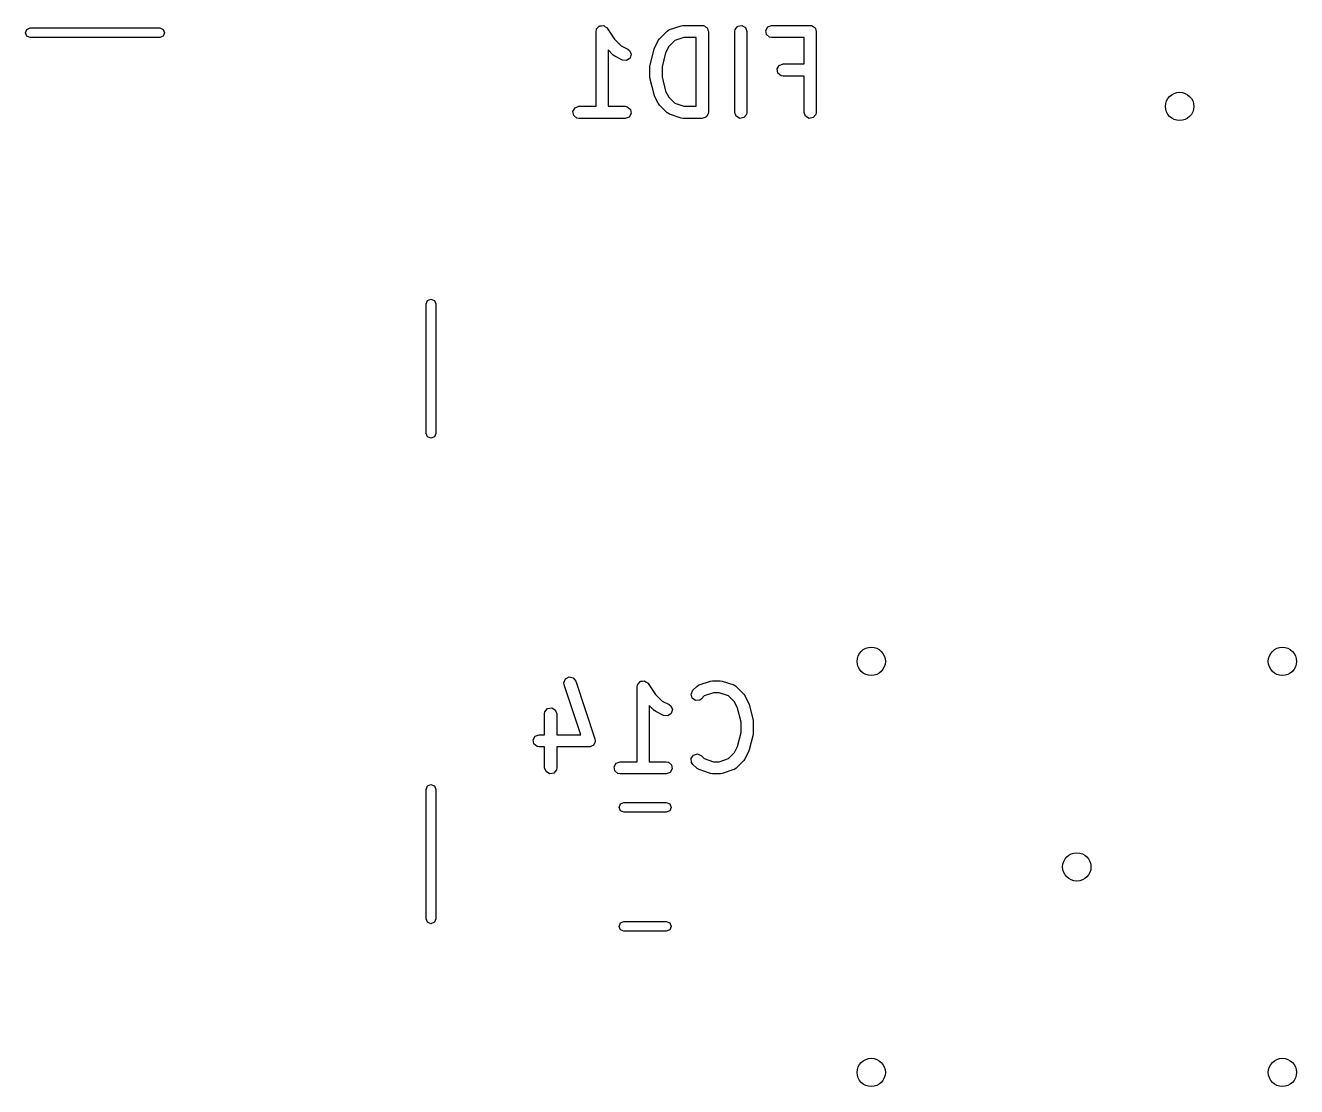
# Model space of a CAD drawing. Extents: x 0.3 to 2.46, y 0.23 to 1.78.
# Drawn here: x 1.839 to 2.457, y 1.123 to 1.639 of the extents above; entities that cross this region are included whole.
import ezdxf

# ---------------------------------------------------------------- set-up
doc = ezdxf.new("R2010")
doc.units = 0
doc.header["$MEASUREMENT"] = 0
doc.layers.add('BLACK', color=7, linetype='CONTINUOUS')

msp = doc.modelspace()

# ---------------------------------------------------------------- linework, layer by layer
at = {"layer": 'BLACK', "linetype": 'CONTINUOUS'}
for p, q in [((2.11704, 1.63836), (2.11759, 1.63902)), ((2.11759, 1.63902), (2.11776, 1.63905)), ((2.11776, 1.63905), (2.11788, 1.63917)), ((2.11788, 1.63917), (2.11874, 1.63922)), ((2.11874, 1.63922), (2.11958, 1.63937)), ((2.11958, 1.63937), (2.11973, 1.63929)), ((2.11973, 1.63929), (2.1199, 1.6393)), ((2.1199, 1.6393), (2.12059, 1.63879)), ((2.12059, 1.63879), (2.12133, 1.63836)), ((2.15188, 1.63739), (2.1575, 1.63927)), ((2.1575, 1.63927), (2.15838, 1.63939)), ((2.15838, 1.63939), (2.15844, 1.63942)), ((2.15844, 1.63942), (2.16781, 1.63942)), ((2.16781, 1.63942), (2.1682, 1.63935)), ((2.1682, 1.63935), (2.16832, 1.63937)), ((2.16832, 1.63937), (2.16844, 1.63931)), ((2.16844, 1.63931), (2.16882, 1.63924)), ((2.16882, 1.63924), (2.16941, 1.63875)), ((2.16941, 1.63875), (2.17007, 1.63836)), ((2.18379, 1.63747), (2.18508, 1.63902)), ((2.18508, 1.63902), (2.18707, 1.63937)), ((2.18707, 1.63937), (2.18882, 1.63836)), ((2.19865, 1.63698), (2.19966, 1.63873)), ((2.19966, 1.63873), (2.20156, 1.63942)), ((2.20156, 1.63942), (2.22031, 1.63942)), ((2.22031, 1.63942), (2.22069, 1.63935)), ((2.22069, 1.63935), (2.22082, 1.63937)), ((2.22082, 1.63937), (2.22093, 1.63931)), ((2.22093, 1.63931), (2.22132, 1.63924)), ((2.22132, 1.63924), (2.2219, 1.63875)), ((2.2219, 1.63875), (2.22257, 1.63836)), ((1.83858, 1.63583), (1.83927, 1.6375)), ((1.83927, 1.63416), (1.83858, 1.63583)), ((1.83927, 1.6375), (1.84094, 1.63819)), ((1.84094, 1.63346), (1.83927, 1.63416)), ((1.84094, 1.63819), (1.90394, 1.63819)), ((1.90394, 1.63346), (1.84094, 1.63346)), ((1.90394, 1.63819), (1.90561, 1.6375)), ((1.90561, 1.63416), (1.90394, 1.63346)), ((1.90561, 1.6375), (1.9063, 1.63583)), ((1.9063, 1.63583), (1.90561, 1.63416)), ((2.11612, 1.63646), (2.11629, 1.63747)), ((2.11612, 1.60005), (2.11612, 1.63646)), ((2.11629, 1.63747), (2.1164, 1.6376)), ((2.1164, 1.6376), (2.11642, 1.63777)), ((2.11642, 1.63777), (2.11704, 1.63836)), ((2.12133, 1.63836), (2.12139, 1.6382)), ((2.12139, 1.6382), (2.12153, 1.6381)), ((2.12153, 1.6381), (2.12511, 1.63272)), ((2.12511, 1.63272), (2.12832, 1.62952)), ((2.14642, 1.63216), (2.14695, 1.63287)), ((2.14695, 1.63287), (2.14698, 1.63293)), ((2.14698, 1.63293), (2.15073, 1.63668)), ((2.15073, 1.63668), (2.15157, 1.63727)), ((2.15157, 1.63727), (2.15174, 1.63728)), ((2.15174, 1.63728), (2.15188, 1.63739)), ((2.15892, 1.63351), (2.15441, 1.63201)), ((2.16486, 1.63351), (2.15892, 1.63351)), ((2.16486, 1.60005), (2.16486, 1.63351)), ((2.17007, 1.63836), (2.17017, 1.63811)), ((2.17017, 1.63811), (2.17037, 1.63794)), ((2.17037, 1.63794), (2.1705, 1.63718)), ((2.1705, 1.63718), (2.17076, 1.63646)), ((2.17076, 1.63646), (2.17076, 1.59709)), ((2.18361, 1.63646), (2.18379, 1.63747)), ((2.18361, 1.59709), (2.18361, 1.63646)), ((2.18882, 1.63836), (2.18951, 1.63646)), ((2.18951, 1.63646), (2.18951, 1.59709)), ((2.199, 1.63499), (2.19865, 1.63698)), ((2.20055, 1.63369), (2.199, 1.63499)), ((2.20156, 1.63351), (2.20055, 1.63369)), ((2.21735, 1.63351), (2.20156, 1.63351)), ((2.21735, 1.62067), (2.21735, 1.63351)), ((2.22257, 1.63836), (2.22266, 1.63811)), ((2.22266, 1.63811), (2.22286, 1.63794)), ((2.22286, 1.63794), (2.223, 1.63718)), ((2.223, 1.63718), (2.22326, 1.63646)), ((2.22326, 1.63646), (2.22326, 1.59709)), ((2.12448, 1.625), (2.12202, 1.62746)), ((2.12202, 1.62746), (2.12202, 1.60005)), ((2.12832, 1.62952), (2.13164, 1.62786)), ((2.13164, 1.62786), (2.13246, 1.62725)), ((2.13246, 1.62725), (2.13326, 1.62539)), ((2.14245, 1.62031), (2.14433, 1.62781)), ((2.14433, 1.62781), (2.14453, 1.62827)), ((2.14453, 1.62827), (2.14455, 1.62841)), ((2.14455, 1.62841), (2.14642, 1.63216)), ((2.15149, 1.62909), (2.14998, 1.62606)), ((2.15441, 1.63201), (2.15149, 1.62909)), ((2.12454, 1.62497), (2.12448, 1.625)), ((2.12525, 1.62445), (2.12454, 1.62497)), ((2.129, 1.62257), (2.12525, 1.62445)), ((2.131, 1.62234), (2.129, 1.62257)), ((2.13269, 1.62346), (2.131, 1.62234)), ((2.13326, 1.62539), (2.13269, 1.62346)), ((2.14236, 1.61959), (2.14246, 1.62017)), ((2.14246, 1.62017), (2.14245, 1.62031)), ((2.14998, 1.62606), (2.14827, 1.61923)), ((2.20427, 1.61823), (2.20528, 1.61998)), ((2.20528, 1.61998), (2.20718, 1.62067)), ((2.20718, 1.62067), (2.21735, 1.62067)), ((2.14236, 1.61397), (2.14236, 1.61959)), ((2.14241, 1.61384), (2.14236, 1.61397)), ((2.14245, 1.61325), (2.14241, 1.61384)), ((2.14827, 1.61923), (2.14827, 1.61433)), ((2.14827, 1.61433), (2.14998, 1.6075)), ((2.20463, 1.61624), (2.20427, 1.61823)), ((2.20617, 1.61494), (2.20463, 1.61624)), ((2.20718, 1.61476), (2.20617, 1.61494)), ((2.21735, 1.61476), (2.20718, 1.61476)), ((2.21735, 1.59709), (2.21735, 1.61476)), ((2.14433, 1.60575), (2.14245, 1.61325)), ((2.1444, 1.60564), (2.14433, 1.60575)), ((2.14455, 1.60515), (2.1444, 1.60564)), ((2.14642, 1.6014), (2.14455, 1.60515)), ((2.14998, 1.6075), (2.15149, 1.60447)), ((2.15149, 1.60447), (2.15441, 1.60155)), ((2.15441, 1.60155), (2.15892, 1.60005)), ((2.10491, 1.59761), (2.10592, 1.59936)), ((2.10526, 1.59562), (2.10491, 1.59761)), ((2.10681, 1.59432), (2.10526, 1.59562)), ((2.10592, 1.59936), (2.10782, 1.60005)), ((2.10782, 1.60005), (2.11612, 1.60005)), ((2.12202, 1.60005), (2.13032, 1.60005)), ((2.13032, 1.60005), (2.13133, 1.59987)), ((2.13133, 1.59987), (2.13287, 1.59857)), ((2.13322, 1.59658), (2.13221, 1.59483)), ((2.13287, 1.59857), (2.13322, 1.59658)), ((2.14647, 1.60135), (2.14642, 1.6014)), ((2.14698, 1.60063), (2.14647, 1.60135)), ((2.15073, 1.59688), (2.14698, 1.60063)), ((2.15089, 1.59681), (2.15073, 1.59688)), ((2.15098, 1.59666), (2.15089, 1.59681)), ((2.15188, 1.59617), (2.15098, 1.59666)), ((2.1575, 1.59429), (2.15188, 1.59617)), ((2.15892, 1.60005), (2.16486, 1.60005)), ((2.17009, 1.5955), (2.16971, 1.59483)), ((2.17059, 1.59608), (2.17009, 1.5955)), ((2.17065, 1.59647), (2.17059, 1.59608)), ((2.17072, 1.59658), (2.17065, 1.59647)), ((2.17076, 1.59709), (2.1707, 1.59671)), ((2.1707, 1.59671), (2.17072, 1.59658)), ((2.1843, 1.5952), (2.18361, 1.59709)), ((2.18933, 1.59608), (2.18804, 1.59454)), ((2.18951, 1.59709), (2.18933, 1.59608)), ((2.21804, 1.5952), (2.21735, 1.59709)), ((2.22308, 1.59608), (2.22178, 1.59454)), ((2.22326, 1.59709), (2.22308, 1.59608)), ((2.10782, 1.59414), (2.10681, 1.59432)), ((2.13032, 1.59414), (2.10782, 1.59414)), ((2.13221, 1.59483), (2.13032, 1.59414)), ((2.15757, 1.59429), (2.1575, 1.59429)), ((2.15844, 1.59414), (2.15757, 1.59429)), ((2.16781, 1.59414), (2.15844, 1.59414)), ((2.16853, 1.5944), (2.16781, 1.59414)), ((2.16929, 1.59454), (2.16853, 1.5944)), ((2.16946, 1.59474), (2.16929, 1.59454)), ((2.16971, 1.59483), (2.16946, 1.59474)), ((2.18605, 1.59419), (2.1843, 1.5952)), ((2.18804, 1.59454), (2.18605, 1.59419)), ((2.21979, 1.59419), (2.21804, 1.5952)), ((2.22178, 1.59454), (2.21979, 1.59419)), ((2.03346, 1.50394), (2.03416, 1.50561)), ((2.03346, 1.44094), (2.03346, 1.50394)), ((2.03416, 1.50561), (2.03583, 1.5063)), ((2.03583, 1.5063), (2.0375, 1.50561)), ((2.0375, 1.50561), (2.03819, 1.50394)), ((2.03819, 1.50394), (2.03819, 1.44094)), ((2.03416, 1.43927), (2.03346, 1.44094)), ((2.03819, 1.44094), (2.0375, 1.43927)), ((2.03583, 1.43858), (2.03416, 1.43927)), ((2.0375, 1.43927), (2.03583, 1.43858)), ((2.10049, 1.31956), (2.10123, 1.32144)), ((2.10064, 1.31855), (2.10049, 1.31956)), ((2.10872, 1.29431), (2.10064, 1.31855)), ((2.10123, 1.32144), (2.10301, 1.3224)), ((2.10301, 1.3224), (2.10499, 1.322)), ((2.10499, 1.322), (2.10624, 1.32041)), ((2.10624, 1.32041), (2.11562, 1.29229)), ((2.13611, 1.31761), (2.13629, 1.31862)), ((2.13611, 1.28119), (2.13611, 1.31761)), ((2.13629, 1.31862), (2.1364, 1.31875)), ((2.1364, 1.31875), (2.13642, 1.31891)), ((2.13642, 1.31891), (2.13704, 1.31951)), ((2.13704, 1.31951), (2.13759, 1.32016)), ((2.13759, 1.32016), (2.13775, 1.32019)), ((2.13775, 1.32019), (2.13788, 1.32031)), ((2.13788, 1.32031), (2.13873, 1.32036)), ((2.13873, 1.32036), (2.13958, 1.32051)), ((2.13958, 1.32051), (2.13972, 1.32043)), ((2.13972, 1.32043), (2.13989, 1.32044)), ((2.13989, 1.32044), (2.14058, 1.31993)), ((2.14058, 1.31993), (2.14132, 1.3195)), ((2.14132, 1.3195), (2.14138, 1.31934)), ((2.14138, 1.31934), (2.14152, 1.31924)), ((2.14152, 1.31924), (2.14511, 1.31386)), ((2.16322, 1.31594), (2.1651, 1.31782)), ((2.1651, 1.31782), (2.16594, 1.31841)), ((2.16594, 1.31841), (2.16611, 1.31842)), ((2.16611, 1.31842), (2.16625, 1.31853)), ((2.16625, 1.31853), (2.17187, 1.32041)), ((2.17187, 1.32041), (2.17275, 1.32054)), ((2.17275, 1.32054), (2.17281, 1.32056)), ((2.17281, 1.32056), (2.17656, 1.32056)), ((2.17656, 1.32056), (2.17743, 1.32041)), ((2.17743, 1.32041), (2.17749, 1.32041)), ((2.17749, 1.32041), (2.18312, 1.31853)), ((2.18312, 1.31853), (2.18402, 1.31804)), ((2.18402, 1.31804), (2.18411, 1.31789)), ((2.18411, 1.31789), (2.18427, 1.31782)), ((2.18427, 1.31782), (2.18802, 1.31407)), ((2.14511, 1.31386), (2.14831, 1.31066)), ((2.16237, 1.31411), (2.16322, 1.31594)), ((2.16289, 1.31216), (2.16237, 1.31411)), ((2.16455, 1.311), (2.16289, 1.31216)), ((2.16656, 1.31118), (2.16455, 1.311)), ((2.1674, 1.31177), (2.16656, 1.31118)), ((2.16878, 1.31315), (2.1674, 1.31177)), ((2.17329, 1.31465), (2.16878, 1.31315)), ((2.17608, 1.31465), (2.17329, 1.31465)), ((2.18059, 1.31315), (2.17608, 1.31465)), ((2.1835, 1.31023), (2.18059, 1.31315)), ((2.18802, 1.31407), (2.18853, 1.31335)), ((2.18853, 1.31335), (2.18857, 1.3133)), ((2.18857, 1.3133), (2.19045, 1.30955)), ((2.09112, 1.30448), (2.09129, 1.30549)), ((2.09129, 1.30549), (2.09259, 1.30704)), ((2.09259, 1.30704), (2.09458, 1.30739)), ((2.09458, 1.30739), (2.09633, 1.30638)), ((2.09633, 1.30638), (2.09702, 1.30448)), ((2.14447, 1.30614), (2.14202, 1.3086)), ((2.14202, 1.3086), (2.14202, 1.28119)), ((2.14453, 1.30612), (2.14447, 1.30614)), ((2.14524, 1.30559), (2.14453, 1.30612)), ((2.14899, 1.30372), (2.14524, 1.30559)), ((2.14831, 1.31066), (2.15163, 1.309)), ((2.15163, 1.309), (2.15246, 1.30839)), ((2.15246, 1.30839), (2.15326, 1.30653)), ((2.15326, 1.30653), (2.15268, 1.3046)), ((2.18502, 1.3072), (2.1835, 1.31023)), ((2.18673, 1.30037), (2.18502, 1.3072)), ((2.19045, 1.30955), (2.19059, 1.30906)), ((2.19059, 1.30906), (2.19067, 1.30895)), ((2.19067, 1.30895), (2.19255, 1.30145)), ((2.09112, 1.29431), (2.09112, 1.30448)), ((2.09702, 1.30448), (2.09702, 1.29431)), ((2.151, 1.30349), (2.14899, 1.30372)), ((2.15268, 1.3046), (2.151, 1.30349)), ((2.18673, 1.29547), (2.18673, 1.30037)), ((2.19255, 1.30145), (2.19259, 1.30086)), ((2.19259, 1.30086), (2.19263, 1.30073)), ((2.19263, 1.30073), (2.19263, 1.29511)), ((2.08554, 1.29187), (2.08655, 1.29362)), ((2.08655, 1.29362), (2.08844, 1.29431)), ((2.08844, 1.29431), (2.09112, 1.29431)), ((2.09702, 1.29431), (2.10872, 1.29431)), ((2.11562, 1.29229), (2.11577, 1.29128)), ((2.18502, 1.28864), (2.18673, 1.29547)), ((2.19255, 1.29439), (2.19067, 1.28689)), ((2.19263, 1.29511), (2.19253, 1.29453)), ((2.19253, 1.29453), (2.19255, 1.29439)), ((2.08589, 1.28988), (2.08554, 1.29187)), ((2.08743, 1.28858), (2.08589, 1.28988)), ((2.08844, 1.28841), (2.08743, 1.28858)), ((2.09112, 1.28841), (2.08844, 1.28841)), ((2.09112, 1.27824), (2.09112, 1.28841)), ((2.11282, 1.28841), (2.09702, 1.28841)), ((2.09702, 1.28841), (2.09702, 1.27824)), ((2.11303, 1.28848), (2.11282, 1.28841)), ((2.11325, 1.28844), (2.11303, 1.28848)), ((2.11396, 1.28882), (2.11325, 1.28844)), ((2.11471, 1.2891), (2.11396, 1.28882)), ((2.11483, 1.28929), (2.11471, 1.2891)), ((2.11503, 1.2894), (2.11483, 1.28929)), ((2.11532, 1.29015), (2.11503, 1.2894)), ((2.11572, 1.29085), (2.11532, 1.29015)), ((2.11577, 1.29128), (2.11568, 1.29107)), ((2.11568, 1.29107), (2.11572, 1.29085)), ((2.1835, 1.28561), (2.18502, 1.28864)), ((2.19045, 1.28629), (2.18857, 1.28254)), ((2.19046, 1.28643), (2.19045, 1.28629)), ((2.19067, 1.28689), (2.19046, 1.28643)), ((2.12491, 1.27875), (2.12592, 1.2805)), ((2.12592, 1.2805), (2.12781, 1.28119)), ((2.12781, 1.28119), (2.13611, 1.28119)), ((2.14202, 1.28119), (2.15031, 1.28119)), ((2.15031, 1.28119), (2.15132, 1.28101)), ((2.15132, 1.28101), (2.15287, 1.27971)), ((2.16246, 1.28275), (2.16362, 1.2844)), ((2.16263, 1.28074), (2.16246, 1.28275)), ((2.16322, 1.2799), (2.16263, 1.28074)), ((2.16362, 1.2844), (2.16557, 1.28493)), ((2.16557, 1.28493), (2.1674, 1.28407)), ((2.1674, 1.28407), (2.16878, 1.28269)), ((2.16878, 1.28269), (2.17329, 1.28119)), ((2.17329, 1.28119), (2.17608, 1.28119)), ((2.17608, 1.28119), (2.18059, 1.28269)), ((2.18059, 1.28269), (2.1835, 1.28561)), ((2.18802, 1.28177), (2.18427, 1.27802)), ((2.18805, 1.28183), (2.18802, 1.28177)), ((2.18857, 1.28254), (2.18805, 1.28183)), ((2.09181, 1.27634), (2.09112, 1.27824)), ((2.09356, 1.27533), (2.09181, 1.27634)), ((2.09554, 1.27568), (2.09356, 1.27533)), ((2.09684, 1.27723), (2.09554, 1.27568)), ((2.09702, 1.27824), (2.09684, 1.27723)), ((2.12526, 1.27676), (2.12491, 1.27875)), ((2.1268, 1.27546), (2.12526, 1.27676)), ((2.12781, 1.27528), (2.1268, 1.27546)), ((2.15031, 1.27528), (2.12781, 1.27528)), ((2.15221, 1.27597), (2.15031, 1.27528)), ((2.15322, 1.27772), (2.15221, 1.27597)), ((2.15287, 1.27971), (2.15322, 1.27772)), ((2.1651, 1.27802), (2.16322, 1.2799)), ((2.16526, 1.27795), (2.1651, 1.27802)), ((2.16535, 1.2778), (2.16526, 1.27795)), ((2.16625, 1.27731), (2.16535, 1.2778)), ((2.17187, 1.27543), (2.16625, 1.27731)), ((2.17194, 1.27544), (2.17187, 1.27543)), ((2.17281, 1.27528), (2.17194, 1.27544)), ((2.17656, 1.27528), (2.17281, 1.27528)), ((2.17662, 1.2753), (2.17656, 1.27528)), ((2.17749, 1.27543), (2.17662, 1.2753)), ((2.18312, 1.27731), (2.17749, 1.27543)), ((2.18325, 1.27742), (2.18312, 1.27731)), ((2.18343, 1.27743), (2.18325, 1.27742)), ((2.18427, 1.27802), (2.18343, 1.27743)), ((2.03346, 1.26772), (2.03416, 1.26939)), ((2.03346, 1.20472), (2.03346, 1.26772)), ((2.03416, 1.26939), (2.03583, 1.27008)), ((2.03583, 1.27008), (2.0375, 1.26939)), ((2.0375, 1.26939), (2.03819, 1.26772)), ((2.03819, 1.26772), (2.03819, 1.20472)), ((2.12735, 1.25894), (2.12804, 1.26061)), ((2.12804, 1.25727), (2.12735, 1.25894)), ((2.12804, 1.26061), (2.12971, 1.2613)), ((2.12971, 1.25657), (2.12804, 1.25727)), ((2.12971, 1.2613), (2.15029, 1.2613)), ((2.15029, 1.25657), (2.12971, 1.25657)), ((2.15029, 1.2613), (2.15196, 1.26061)), ((2.15196, 1.25727), (2.15029, 1.25657)), ((2.15196, 1.26061), (2.15265, 1.25894)), ((2.15265, 1.25894), (2.15196, 1.25727)), ((2.03416, 1.20305), (2.03346, 1.20472)), ((2.03583, 1.20236), (2.03416, 1.20305)), ((2.0375, 1.20305), (2.03583, 1.20236)), ((2.03819, 1.20472), (2.0375, 1.20305)), ((2.12735, 1.20106), (2.12804, 1.20273)), ((2.12804, 1.19939), (2.12735, 1.20106)), ((2.12804, 1.20273), (2.12971, 1.20343)), ((2.12971, 1.20343), (2.15029, 1.20343)), ((2.15029, 1.20343), (2.15196, 1.20273)), ((2.15196, 1.20273), (2.15265, 1.20106)), ((2.15265, 1.20106), (2.15196, 1.19939)), ((2.12971, 1.1987), (2.12804, 1.19939)), ((2.15029, 1.1987), (2.12971, 1.1987)), ((2.15196, 1.19939), (2.15029, 1.1987))]:
    msp.add_line(p, q, dxfattribs=at)
at = {"layer": 'BLACK'}
for centre in [(2.4, 1.6), (2.25, 1.33), (2.45, 1.33), (2.35, 1.23), (2.25, 1.13), (2.45, 1.13)]:
    msp.add_circle(centre, 0.00689, dxfattribs=at)

doc.saveas('drawing.dxf')
